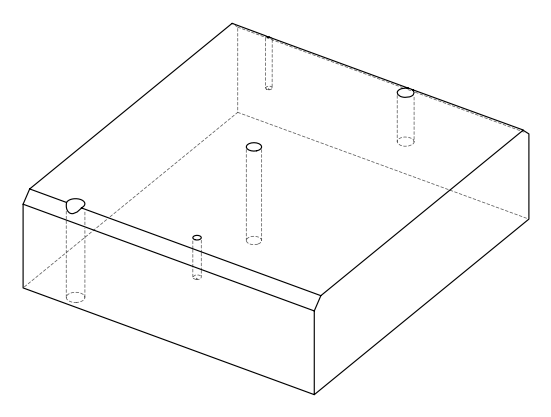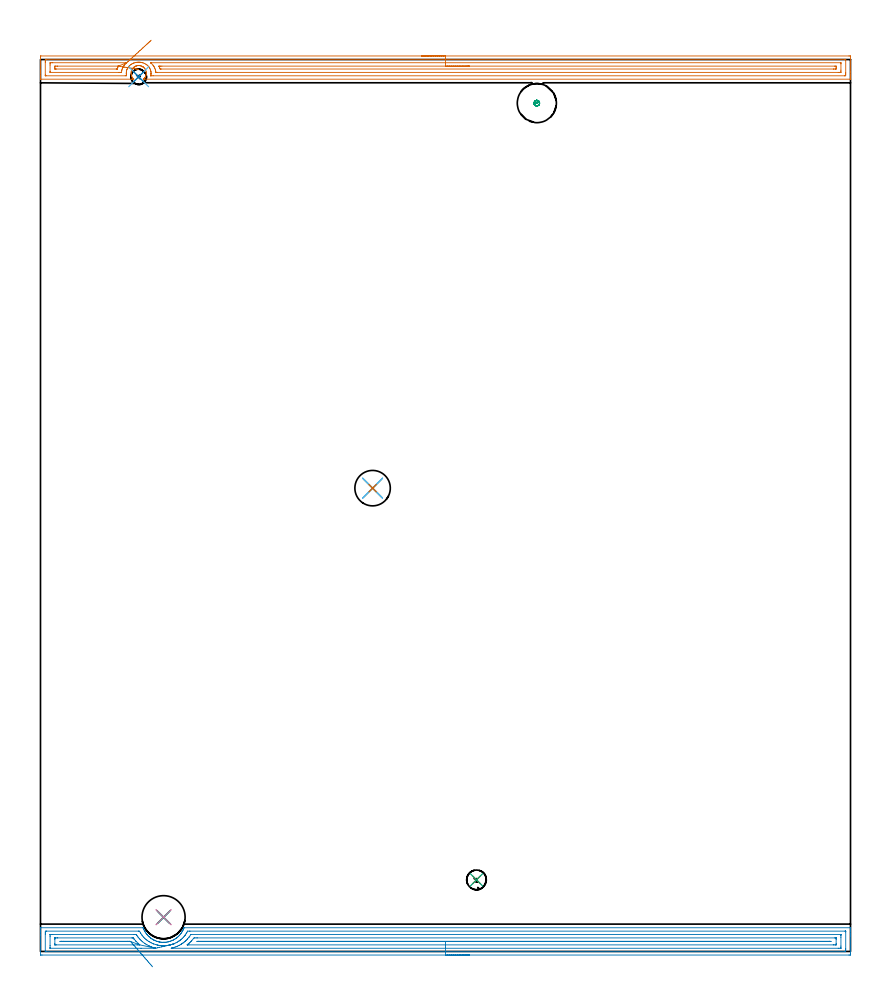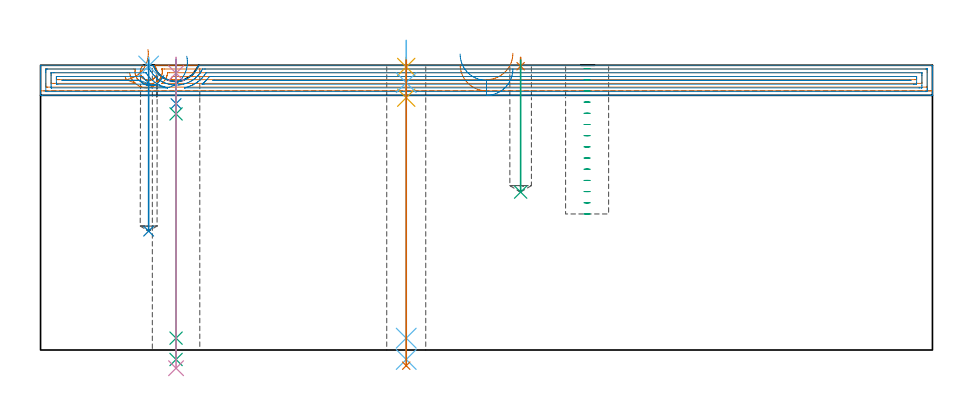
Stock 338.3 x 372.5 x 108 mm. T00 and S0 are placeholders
(PLAN: 15 operations, 10 tool changes, 28.1 min)
(1 AREA_MILL | FG_CHAMFER_SURFACE | UGT0205_001 | 11.12 min | 15914 mm3)
(2 AREA_MILL_1 | FG_CHAMFER_SURFACE_1 | UGT0205_001 | 13.56 min | 21988 mm3)
(3 MILL_BLIND_HOLE_FROM_SOLID_MATERIAL | STEP1POCKET | UGT0201_132 | Spiral | 0.62 min | 11769 mm3)
(4 SPOT_DRILL | STEP1HOLE | NXT0321_9005460120000 | 0.05 min | 166 mm3)
(5 SPOT_DRILL_1 | STEP1HOLE_1 | NXT0321_9005460120000 | 0.03 min | 4 mm3)
(6 SPOT_DRILL_2 | STEP1POCKET_1 | NXT0321_9005460120000 | 0.03 min | 0 mm3)
(7 SPOT_DRILL_3 | STEP1POCKET_2 | NXT0321_9005460120000 | 0.03 min | 12 mm3)
(8 DRILL_BLIND_HOLE_INTO_CENTER | STEP1HOLE | UGT0301_492 | 0.07 min | 799 mm3)
(9 GUN_DRILL_THROUGH_HOLE | STEP1HOLE | UGT0307_006 | 0.55 min | 6029 mm3)
(10 DRILL_TO_ENLARGE_THROUGH_HOLE | STEP1HOLE | UGT0301_046 | 0.47 min | 20266 mm3)
(11 DRILL_BLIND_HOLE_INTO_CENTER_1 | STEP1HOLE_1 | UGT0301_199 | 0.06 min | 558 mm3)
(12 GUN_DRILL_THROUGH_HOLE_1 | STEP1HOLE_1 | UGT0307_006 | 0.58 min | 6280 mm3)
(13 DRILL_TO_ENLARGE_THROUGH_HOLE_1 | STEP1HOLE_1 | UGT0301_279 | 0.47 min | 11709 mm3)
(14 DRILL_BLIND_HOLE_INTO_CENTER_2 | STEP1POCKET_1 | UGT0301_459 | 0.26 min | 1876 mm3)
(15 DRILL_BLIND_HOLE_INTO_CENTER_3 | STEP1POCKET_2 | UGT0301_199 | 0.2 min | 2448 mm3)
(TOOL UGT0205_001 | Chamfer Mill 20 x 3 x 45 deg. | D20 FL50 Z2)
(TOOL UGT0201_132 | Carbide End Mill 14.0 | D14 FL30 Z4)
(TOOL NXT0321_9005460120000 | NC Spot Drill, 142deg, 12mm, Carbide, Uncoated | D12 PA142 FL30 Z2)
(TOOL UGT0301_492 | Carbide Drill 9.7 mm | D9.7 PA118 FL87 Z2)
(TOOL UGT0307_006 | Gun Drill 9 mm | D9 PA130 FL24 Z1)
(TOOL UGT0301_046 | Twist Drill 18 mm | D18 PA118 FL130 Z2)
(TOOL UGT0301_199 | Twist Drill 8.2 mm | D8.2 PA118 FL72 Z2)
(TOOL UGT0301_279 | Twist Drill 14.8 mm | D14.8 PA118 FL114 Z2)
(TOOL UGT0301_459 | Carbide Drill 6.4 mm | D6.4 PA118 FL63 Z2)
(OP 1 AREA_MILL)
G17 G21 G94 G90
T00 M6
G54
G17 G0 G90 X159.15 Y374. S1061 M3
G43 Z118. H0
Z108.3
G94 G1 X159.188 Z107.428 F250.
X159.302 Z106.564
X159.491 Z105.712
X159.753 Z104.88
X160.087 Z104.074
X160.49 Z103.3
X160.959 Z102.564
X161.49 Z101.872
X162.079 Z101.229
X162.722 Z100.64
X163.414 Z100.108
X164.15 Z99.64
X164.924 Z99.237
X165.73 Z98.903
X166.562 Z98.641
X167.414 Z98.452
X168.278 Z98.338
X169.15 Z98.3
X337.673
X338.119 Y373.996 Z98.302
X338.29 Y373.992 Z98.306
X338.3 Y373.818 Z98.48
Y367.388 Z104.907
Y365.981 Z106.315
Y365.626 Z106.669
Y364.915 Z107.385
Y364.659 Z107.641
X338.296 Y364.302 Z107.989
X338.294 Y364.301 Z107.99
X338.12 Y364.3 Z108.
X43.093
X43.019 Y364.306 Z107.992
X43.065 Y364.356 Z107.944
X43.093 Y364.382 Z107.918
X43.168 Y364.448 Z107.852
X43.3 Y364.585 Z107.715
X43.61 Y364.952 Z107.348
X43.655 Y365.023 Z107.277
X43.887 Y365.449 Z106.851
X44.058 Y365.899 Z106.401
X44.154 Y366.333 Z105.967
X44.189 Y366.774 Z105.526
X44.161 Y367.215 Z105.085
X44.073 Y367.65 Z104.65
X43.911 Y368.098 Z104.202
X43.687 Y368.526 Z103.774
X43.61 Y368.649 Z103.651
X43.443 Y368.858 Z103.442
X43.264 Y369.054 Z103.246
X43.093 Y369.211 Z103.089
X43.069 Y369.233 Z103.066
X42.881 Y369.381 Z102.914
X42.859 Y369.399 Z102.896
X42.744 Y369.476 Z102.819
X42.716 Y369.495 Z102.801
X42.646 Y369.535 Z102.762
X42.502 Y369.618 Z102.681
X42.376 Y369.679 Z102.62
X42.282 Y369.724 Z102.575
X42.055 Y369.814 Z102.485
X41.823 Y369.885 Z102.413
X41.752 Y369.901 Z102.397
X41.602 Y369.936 Z102.363
X41.379 Y369.97 Z102.327
X41.282 Y369.977 Z102.317
X41.191 Y369.982 Z102.306
X41.155 Y369.986 Z102.304
X41.001 Y369.991 Z102.305
X40.914 Y369.992 Z102.306
X40.703 Y369.979 Z102.317
X40.478 Y369.951 Z102.346
X40.256 Y369.907 Z102.391
X40.036 Y369.844 Z102.451
X39.964 Y369.818 Z102.476
X39.801 Y369.76 Z102.538
X39.721 Y369.724 Z102.575
X39.573 Y369.658 Z102.641
X39.451 Y369.59 Z102.708
X39.354 Y369.536 Z102.76
X39.216 Y369.447 Z102.846
X39.142 Y369.402 Z102.894
X39.078 Y369.351 Z102.948
X38.904 Y369.207 Z103.092
X38.686 Y368.998 Z103.302
X38.489 Y368.77 Z103.53
X38.31 Y368.526 Z103.774
X38.249 Y368.431 Z103.869
X38.155 Y368.263 Z104.037
X38.046 Y368.029 Z104.271
X37.96 Y367.796 Z104.504
X37.919 Y367.65 Z104.65
X37.839 Y367.215 Z105.085
X37.811 Y366.774 Z105.526
X37.845 Y366.333 Z105.967
X37.942 Y365.899 Z106.401
X38.077 Y365.528 Z106.772
X38.249 Y365.171 Z107.129
X38.345 Y365.023 Z107.277
X38.494 Y364.819 Z107.48
X38.672 Y364.613 Z107.687
X38.884 Y364.401 Z107.898
X38.982 Y364.306 Z107.992
X38.176 Y364.3 Z108.
X0.18
X0.006 Y364.301 Z107.99
X0.004 Y364.302 Z107.989
X0. Y364.659 Z107.641
Y364.915 Z107.385
Y365.626 Z106.669
Y366.862 Z105.434
Y367.388 Z104.907
Y368.006 Z104.289
Y373.555 Z98.743
X0.002 Y373.82 Z98.478
X0.01 Y373.992 Z98.306
X0.184 Y373.999 Z98.299
X169.15 Y374. Z98.3
Y372.586 Z99.714
X335.975 Y372.585 Z99.715
X336.262 Y372.58 Z99.72
X336.289 Y372.579 Z99.721
X336.293 Y372.557 Z99.743
X336.298 Y372.522 Z99.778
X336.299 Y372.488 Z99.812
X336.3 Y372.265 Z100.035
Y366.979 Z105.321
X336.298 Y366.507 Z105.793
X336.293 Y366.104 Z106.196
X336.277 Y365.721 Z106.579
X335.885 Y365.716 Z106.584
X335.794 Y365.715 Z106.585
X47.027 Y365.714 Z106.586
X46.222 Y365.715 Z106.585
X46.13 Y365.717 Z106.583
X46.069 Y365.721 Z106.579
X46.052 Y365.725 Z106.575
X46.05 Y365.732 Z106.568
Y365.743 Z106.557
X46.058 Y365.788 Z106.512
X46.126 Y366.14 Z106.16
X46.169 Y366.507 Z105.793
X46.173 Y366.556 Z105.744
X46.179 Y366.752 Z105.548
X46.169 Y366.969 Z105.331
X46.136 Y367.388 Z104.912
X46.123 Y367.486 Z104.814
X46.026 Y367.919 Z104.381
X45.903 Y368.269 Z104.031
X45.838 Y368.452 Z103.848
X45.663 Y368.82 Z103.48
X45.473 Y369.15 Z103.15
X45.328 Y369.359 Z102.941
X45.017 Y369.729 Z102.571
X44.713 Y370.031 Z102.269
X44.434 Y370.267 Z102.033
X44.055 Y370.538 Z101.762
X43.54 Y370.821 Z101.479
X43.352 Y370.912 Z101.388
X42.845 Y371.106 Z101.194
X42.646 Y371.168 Z101.132
X42.295 Y371.258 Z101.042
X41.752 Y371.354 Z100.946
X41.261 Y371.396 Z100.904
X40.858 Y371.4 Z100.9
X40.392 Y371.371 Z100.929
X39.964 Y371.312 Z100.988
X39.628 Y371.243 Z101.057
X39.07 Y371.078 Z101.222
X38.947 Y371.033 Z101.267
X38.651 Y370.912 Z101.388
X38.176 Y370.673 Z101.627
X37.775 Y370.427 Z101.873
X37.282 Y370.035 Z102.265
X37.28 Y370.033 Z102.267
X36.99 Y369.735 Z102.565
X36.852 Y369.574 Z102.726
X36.525 Y369.15 Z103.15
X36.469 Y369.07 Z103.23
X36.388 Y368.942 Z103.358
X36.165 Y368.489 Z103.811
X36.078 Y368.269 Z104.031
X35.943 Y367.826 Z104.474
X35.864 Y367.388 Z104.912
X35.822 Y366.83 Z105.47
X35.839 Y366.507 Z105.793
X35.872 Y366.134 Z106.166
X35.899 Y365.972 Z106.328
X35.928 Y365.807 Z106.493
X35.936 Y365.721 Z106.579
X35.404 Y365.714 Z106.586
X2.325 Y365.715 Z106.585
X2.038 Y365.72 Z106.58
X2.011 Y365.721 Z106.579
X2.007 Y365.743 Z106.557
X2.002 Y365.778 Z106.522
X2.001 Y365.812 Z106.488
X2. Y366.035 Z106.265
Y371.321 Z100.979
X2.002 Y371.793 Z100.507
X2.007 Y372.195 Z100.105
X2.023 Y372.579 Z99.721
X2.415 Y372.584 Z99.716
X2.506 Y372.585 Z99.715
X169.15 Y372.586 Z99.714
Y371.172 Z101.128
X334.097 Y371.171 Z101.129
X334.184 Y371.169 Z101.131
X334.254 Y371.166 Z101.134
X334.29 Y371.163 Z101.137
X334.292 Y371.112 Z101.188
X334.297 Y370.912 Z101.388
X334.3 Y370.712 Z101.588
Y368.069 Z104.231
X334.296 Y367.388 Z104.912
X334.293 Y367.194 Z105.106
X334.285 Y367.135 Z105.165
X334.228 Y367.133 Z105.167
X334.097 Y367.131 Z105.169
X333.466 Y367.129 Z105.171
X333.203 Y367.128 Z105.172
X48.904 Y367.129 Z105.171
X48.271 Y367.131 Z105.169
X48.201 Y367.134 Z105.166
X48.179 Y367.136 Z105.164
X48.163 Y367.238 Z105.062
X48.144 Y367.388 Z104.912
X48.128 Y367.513 Z104.787
X48.01 Y368.141 Z104.159
X47.971 Y368.269 Z104.031
X47.954 Y368.325 Z103.975
X47.768 Y368.822 Z103.478
X47.611 Y369.15 Z103.15
X47.44 Y369.476 Z102.824
X47.302 Y369.722 Z102.578
X47.116 Y370.005 Z102.295
X47.097 Y370.031 Z102.269
X47.029 Y370.117 Z102.183
X46.278 Y370.912 Z101.388
X46.222 Y370.967 Z101.333
X46.05 Y371.123 Z101.177
X46.005 Y371.164 Z101.136
X46.026 Y371.167 Z101.133
X46.062 Y371.17 Z101.13
X46.097 Y371.171 Z101.129
X46.222
X169.15 Y371.172 Z101.128
Y369.757 Z102.543
X331.693
X332.159 Y369.753 Z102.547
X332.259 Y369.75 Z102.55
X332.29 Y369.742 Z102.558
X332.294 Y369.694 Z102.606
X332.297 Y369.587 Z102.713
X332.3 Y369.158 Z103.142
X332.297 Y368.714 Z103.586
X332.294 Y368.605 Z103.695
X332.29 Y368.556 Z103.744
X332.235 Y368.55 Z103.75
X332.028 Y368.546 Z103.754
X331.414 Y368.543 Z103.757
X331.137
X50.414 Y368.544 Z103.756
X50.107 Y368.547 Z103.753
X49.96 Y368.55 Z103.75
X49.798 Y368.941 Z103.359
X49.72 Y369.15 Z103.15
X49.673 Y369.274 Z103.026
X49.622 Y369.382 Z102.918
X49.534 Y369.571 Z102.729
X49.471 Y369.712 Z102.588
X49.463 Y369.751 Z102.549
X49.491 Y369.752 Z102.548
X49.798 Y369.756 Z102.544
X50.076 Y369.757 Z102.543
X50.692
X169.15
X170.022 Z102.581
X170.887 Z102.695
X171.738 Z102.883
X172.57 Z103.146
X173.376 Z103.48
X174.15 Z103.882
X174.886 Z104.351
X175.578 Z104.882
X176.221 Z105.472
X176.81 Z106.115
X177.342 Z106.807
X177.81 Z107.543
X178.213 Z108.316
X178.547 Z109.122
X178.809 Z109.954
X178.998 Z110.806
X179.112 Z111.671
X179.15 Z112.543
G0 Z118.
X46.232 Y380.554
Z103.818
G1 X45.849 Y380.203 Z103.118
X45.423 Y379.811 Z102.465
X44.956 Y379.382 Z101.865
X44.452 Y378.92 Z101.323
X43.916 Y378.428 Z100.843
X43.351 Y377.909 Z100.427
X42.761 Y377.367 Z100.081
X42.152 Y376.808 Z99.805
X41.527 Y376.234 Z99.602
X40.891 Y375.65 Z99.474
X40.25 Y375.061 Z99.422
X39.607 Y374.471 Z99.446
X38.969 Y373.885 Z99.546
X38.34 Y373.307 Z99.721
X37.724 Y372.741 Z99.97
X37.126 Y372.193 Z100.291
X36.551 Y371.665 Z100.681
X36.004 Y371.162 Z101.138
X35.968 Y371.129 Z101.171
X35.722 Y370.912 Z101.388
X35.605 Y370.802 Z101.498
X35.494 Y370.692 Z101.608
X35.175 Y370.346 Z101.954
X34.926 Y370.031 Z102.269
X34.786 Y369.847 Z102.453
X34.6 Y369.576 Z102.724
X34.449 Y369.299 Z103.001
X34.375 Y369.15 Z103.15
X34.169 Y368.694 Z103.606
X34.032 Y368.269 Z104.031
X33.962 Y368.017 Z104.283
X33.824 Y367.144 Z105.156
X33.706 Y367.135 Z105.165
X33.074 Y367.13 Z105.17
X32.812 Y367.129 Z105.171
X4.203
X4.116 Y367.131 Z105.169
X4.046 Y367.134 Z105.166
X4.01 Y367.137 Z105.163
X4.008 Y367.188 Z105.112
X4.003 Y367.388 Z104.912
X4. Y367.588 Z104.712
Y370.231 Z102.069
X4.004 Y370.912 Z101.388
X4.007 Y371.105 Z101.195
X4.015 Y371.165 Z101.135
X4.072 Y371.167 Z101.133
X4.203 Y371.169 Z101.131
X4.834 Y371.171 Z101.129
X5.097
X35.494
X35.758 Y371.17 Z101.13
X35.933 Y371.168 Z101.132
X35.994 Y371.165 Z101.135
X36.004 Y371.162 Z101.138
X32.533 Y369.75 Z102.55
X32.532 Y369.743 Z102.557
X32.522 Y369.713 Z102.587
X32.482 Y369.623 Z102.677
X32.436 Y369.521 Z102.779
X32.275 Y369.15 Z103.15
X32.178 Y368.894 Z103.406
X32.057 Y368.568 Z103.732
X32.046 Y368.549 Z103.751
X32.032 Y368.547 Z103.753
X31.995 Y368.544 Z103.756
X31.918 Y368.543 Z103.757
X31.64
X6.607 Y368.544 Z103.756
X6.141 Y368.548 Z103.752
X6.041 Y368.55 Z103.75
X6.01 Y368.558 Z103.742
X6.007 Y368.606 Z103.694
X6.004 Y368.713 Z103.587
X6. Y369.142 Z103.158
X6.004 Y369.586 Z102.714
X6.007 Y369.695 Z102.605
X6.01 Y369.744 Z102.556
X6.065 Y369.75 Z102.55
X6.273 Y369.754 Z102.546
X6.886 Y369.757 Z102.543
X7.163
X32.196
X32.464 Y369.755 Z102.545
X32.521 Y369.752 Z102.548
X32.533 Y369.75 Z102.55
X33.377 Y369.615 Z102.724
X34.203 Y369.482 Z102.972
X35.004 Y369.354 Z103.291
X35.775 Y369.23 Z103.681
X36.509 Y369.112 Z104.137
X37.201 Y369.001 Z104.656
X37.846 Y368.897 Z105.234
X38.439 Y368.802 Z105.867
X38.975 Y368.716 Z106.55
X39.451 Y368.639 Z107.277
X39.861 Y368.573 Z108.044
X40.205 Y368.518 Z108.844
X40.478 Y368.474 Z109.672
X40.679 Y368.442 Z110.52
X40.806 Y368.422 Z111.383
X40.858 Y368.413 Z112.253
X40.836 Y368.417 Z113.126
X40.738 Y368.433 Z113.992
G0 Z118.
M5
M2
(OP 2 AREA_MILL_1)
G17 G21 G94 G90
T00 M6
G54
G17 G0 G90 X179.15 Y-1.5 S1061 M3
G43 Z118. H0
Z106.6
G94 G1 X179.112 Z105.728 F250.
X178.998 Z104.864
X178.809 Z104.012
X178.547 Z103.18
X178.213 Z102.374
X177.81 Z101.6
X177.342 Z100.864
X176.81 Z100.172
X176.221 Z99.529
X175.578 Z98.94
X174.886 Z98.408
X174.15 Z97.94
X173.376 Z97.537
X172.57 Z97.203
X171.738 Z96.941
X170.887 Z96.752
X170.022 Z96.638
X169.15 Z96.6
X0.627
X0.159 Y-1.495 Z96.603
X0.01 Y-1.492 Z96.606
X0. Y-1.339 Z96.759
Y6.838 Z104.933
Y8.242 Z106.339
Y8.597 Z106.692
Y9.559 Z107.659
X0.01 Y9.898 Z107.989
X0.18 Y9.9 Z108.
X42.646
X42.872 Y9.896 Z107.989
X42.925 Y9.772 Z107.869
X42.998 Y9.588 Z107.687
X43.012 Y9.554 Z107.653
X43.093 Y9.357 Z107.457
X43.159 Y9.198 Z107.297
X43.275 Y8.954 Z107.052
X43.367 Y8.758 Z106.856
X43.594 Y8.324 Z106.422
X43.7 Y8.158 Z106.254
X43.838 Y7.938 Z106.038
X43.882 Y7.868 Z105.968
X43.985 Y7.718 Z105.818
X44.17 Y7.45 Z105.548
X44.301 Y7.278 Z105.374
X44.333 Y7.234 Z105.331
X44.434 Y7.108 Z105.206
X44.503 Y7.022 Z105.121
X44.908 Y6.575 Z104.673
X45.148 Y6.333 Z104.431
X45.328 Y6.164 Z104.262
X45.397 Y6.1 Z104.198
X45.876 Y5.7 Z103.8
X45.921 Y5.666 Z103.766
X46.08 Y5.545 Z103.644
X46.222 Y5.445 Z103.543
X46.29 Y5.397 Z103.495
X46.556 Y5.228 Z103.326
X46.733 Y5.116 Z103.213
X47.184 Y4.851 Z102.95
X47.318 Y4.786 Z102.886
X47.399 Y4.747 Z102.847
X47.563 Y4.67 Z102.767
X47.652 Y4.627 Z102.725
X48.077 Y4.444 Z102.542
X48.522 Y4.281 Z102.381
X48.971 Y4.143 Z102.239
X49.315 Y4.053 Z102.152
X49.37 Y4.039 Z102.138
X49.444 Y4.023 Z102.122
X49.771 Y3.953 Z102.049
X49.798 Y3.948 Z102.044
X49.864 Y3.936 Z102.033
X50.311 Y3.872 Z101.972
X50.758 Y3.828 Z101.927
X51.204 Y3.806 Z101.9
X51.32 Y3.809 Z101.899
X51.377 Y3.806 Z101.903
X51.4 Y3.807 Z101.902
X51.48 Y3.808 Z101.905
X51.586 Y3.811 Z101.904
X51.6 Z101.905
X51.651 Z101.906
X51.789 Y3.818 Z101.915
X51.974 Y3.829 Z101.922
X52.099 Y3.835 Z101.932
X52.545 Y3.881 Z101.98
X53.028 Y3.952 Z102.05
X53.375 Y4.031 Z102.123
X53.439 Y4.044 Z102.138
X53.578 Y4.08 Z102.175
X53.822 Y4.144 Z102.239
X53.887 Y4.16 Z102.257
X53.895 Y4.163 Z102.26
X54.016 Y4.2 Z102.299
X54.072 Y4.218 Z102.316
X54.269 Y4.282 Z102.375
X54.332 Y4.301 Z102.396
X54.781 Y4.469 Z102.566
X55.129 Y4.617 Z102.717
X55.226 Y4.659 Z102.759
X55.483 Y4.786 Z102.884
X55.564 Y4.827 Z102.924
X56.119 Y5.145 Z103.244
X56.545 Y5.427 Z103.526
X56.877 Y5.666 Z103.763
X56.926 Y5.701 Z103.799
X57.013 Y5.768 Z103.867
X57.462 Y6.162 Z104.262
X57.906 Y6.584 Z104.684
X58.277 Y7.01 Z105.109
X58.441 Y7.213 Z105.312
X58.63 Y7.45 Z105.548
X58.8 Y7.681 Z105.78
X59.094 Y8.158 Z106.255
X59.186 Y8.305 Z106.405
X59.197 Y8.323 Z106.423
X59.433 Y8.757 Z106.857
X59.53 Y8.961 Z107.059
X59.566 Y9.037 Z107.133
X59.633 Y9.175 Z107.273
X59.644 Y9.199 Z107.297
X59.693 Y9.312 Z107.409
X59.833 Y9.666 Z107.763
X59.892 Y9.817 Z107.911
X59.928 Y9.897 Z107.988
X60.08 Y9.9 Z108.
X338.12
X338.29 Y9.898 Z107.989
X338.3 Y9.558 Z107.658
Y9.307 Z107.406
Y8.597 Z106.692
Y7.363 Z105.46
Y6.838 Z104.933
Y6.221 Z104.317
Y-0.814 Z97.283
X338.297 Y-1.077 Z97.021
X338.29 Y-1.492 Z96.606
X338.099 Y-1.496 Z96.603
X337.673 Y-1.5 Z96.6
X169.15
Y-0.086 Z98.014
X2.302
X2.047 Y-0.083 Z98.017
X2.017 Y-0.081 Z98.019
X2.01 Y-0.079 Z98.021
X2.006 Y-0.07 Z98.03
X2.002 Y-0.034 Z98.066
X2.001 Y0. Z98.1
X2. Y0.211 Z98.311
Y7.247 Z105.347
X2.004 Y7.718 Z105.818
X2.009 Y8.117 Z106.217
X2.035 Y8.479 Z106.579
X2.415 Y8.484 Z106.584
X2.53 Y8.485 Z106.585
X40.858
X40.973 Y8.484 Z106.584
X41.355 Y8.479 Z106.579
X41.752 Y7.774 Z105.874
X41.787 Y7.718 Z105.818
X41.843 Y7.629 Z105.729
X42.377 Y6.838 Z104.938
X42.489 Y6.684 Z104.784
X42.646 Y6.481 Z104.581
X43.102 Y5.959 Z104.059
X43.54 Y5.502 Z103.602
X44.01 Y5.079 Z103.179
X44.434 Y4.73 Z102.83
X44.742 Y4.5 Z102.6
X45.184 Y4.2 Z102.3
X45.271 Y4.144 Z102.244
X45.328 Y4.108 Z102.208
X45.831 Y3.815 Z101.915
X46.222 Y3.611 Z101.711
X46.847 Y3.321 Z101.421
X47.034 Y3.24 Z101.34
X47.116 Y3.207 Z101.307
X47.302 Y3.138 Z101.238
X48.01 Y2.903 Z101.003
X48.603 Y2.737 Z100.837
X48.904 Y2.664 Z100.764
X49.007 Y2.642 Z100.742
X49.354 Y2.574 Z100.674
X49.764 Y2.508 Z100.608
X49.798 Y2.504 Z100.604
X50.347 Y2.441 Z100.541
X50.692 Y2.414 Z100.514
X50.722 Y2.412 Z100.512
X51.166 Y2.396 Z100.496
X51.586 Y2.395 Z100.495
X51.632 Y2.396 Z100.496
X52.456 Y2.441 Z100.541
X52.478 Y2.443 Z100.543
X52.901 Y2.496 Z100.596
X53.27 Y2.544 Z100.644
X53.375 Y2.56 Z100.66
X53.441 Y2.572 Z100.672
X54.127 Y2.721 Z100.821
X54.269 Y2.757 Z100.857
X54.717 Y2.88 Z100.98
X55.163 Y3.02 Z101.12
X55.386 Y3.101 Z101.201
X55.958 Y3.321 Z101.421
X56.039 Y3.354 Z101.454
X56.057 Y3.362 Z101.462
X56.63 Y3.636 Z101.736
X56.951 Y3.809 Z101.909
X57.201 Y3.953 Z102.053
X57.612 Y4.2 Z102.3
X57.753 Y4.291 Z102.391
X57.845 Y4.353 Z102.453
X58.271 Y4.66 Z102.76
X58.437 Y4.783 Z102.883
X58.739 Y5.029 Z103.129
X58.766 Y5.053 Z103.153
X58.795 Y5.079 Z103.179
X59.225 Y5.481 Z103.581
X59.633 Y5.874 Z103.974
X59.674 Y5.918 Z104.018
X59.709 Y5.959 Z104.059
X60.077 Y6.401 Z104.501
X60.431 Y6.838 Z104.938
X60.472 Y6.892 Z104.992
X60.527 Y6.967 Z105.067
X60.819 Y7.43 Z105.53
X60.995 Y7.718 Z105.818
X61.148 Y7.986 Z106.086
X61.421 Y8.479 Z106.579
X61.539 Y8.481 Z106.581
X62.315 Y8.485 Z106.585
X62.428 Y8.486 Z106.586
X335.998 Y8.485 Z106.585
X336.253 Y8.483 Z106.583
X336.283 Y8.481 Z106.581
X336.29 Y8.479 Z106.579
X336.294 Y8.47 Z106.57
X336.298 Y8.434 Z106.534
X336.299 Y8.4 Z106.5
X336.3 Y8.189 Z106.289
Y1.153 Z99.253
X336.296 Y0.682 Z98.782
X336.291 Y0.283 Z98.383
X336.265 Y-0.079 Z98.021
X335.885 Y-0.084 Z98.016
X335.771 Y-0.085 Z98.015
X169.15 Y-0.086 Z98.014
Y1.328 Z99.428
X54.918 Y1.329 Z99.429
X54.767 Y1.33 Z99.43
X54.623 Y1.333 Z99.433
X54.619 Y1.334 Z99.434
X54.621 Y1.337 Z99.437
X54.72 Y1.364 Z99.464
X55.229 Y1.497 Z99.597
X55.461 Y1.562 Z99.662
X55.911 Y1.705 Z99.805
X56.057 Y1.755 Z99.855
X56.561 Y1.945 Z100.045
X56.951 Y2.099 Z100.199
X57.191 Y2.205 Z100.305
X57.716 Y2.441 Z100.541
X57.802 Y2.483 Z100.583
X57.845 Y2.506 Z100.606
X58.371 Y2.803 Z100.903
X58.739 Y3.02 Z101.12
X58.925 Y3.137 Z101.237
X59.208 Y3.321 Z101.421
X59.457 Y3.493 Z101.593
X59.633 Y3.619 Z101.719
X59.966 Y3.872 Z101.972
X60.357 Y4.2 Z102.3
X60.447 Y4.278 Z102.378
X60.527 Y4.351 Z102.451
X60.903 Y4.709 Z102.809
X61.283 Y5.079 Z103.179
X61.35 Y5.149 Z103.249
X61.421 Y5.228 Z103.328
X62.023 Y5.959 Z104.059
X62.151 Y6.12 Z104.22
X62.315 Y6.338 Z104.438
X62.783 Y7.048 Z105.148
X62.795 Y7.064 Z105.164
X62.83 Y7.067 Z105.167
X62.893 Y7.07 Z105.17
X62.972 Y7.071 Z105.171
X334.097
X334.176
X334.238 Y7.068 Z105.168
X334.278 Y7.065 Z105.165
X334.29 Y7.061 Z105.161
X334.292 Y7.038 Z105.138
X334.297 Y6.838 Z104.938
X334.3 Y6.639 Z104.739
Y5.959 Z104.059
Y2.241 Z100.341
X334.298 Y1.562 Z99.662
X334.295 Y1.366 Z99.466
X334.291 Y1.339 Z99.439
X334.272 Y1.335 Z99.435
X334.215 Y1.332 Z99.432
X334.097 Y1.33 Z99.43
X333.44 Y1.329 Z99.429
X333.203 Y1.328 Z99.428
X169.15
Y2.743 Z100.843
X62.008
X61.597 Y2.744 Z100.844
X61.421 Y2.746 Z100.846
X61.315 Y2.749 Z100.849
X61.249 Y2.753 Z100.853
X61.302 Y2.798 Z100.898
X61.338 Y2.828 Z100.928
X61.421 Y2.894 Z100.994
X61.654 Y3.091 Z101.191
X61.921 Y3.321 Z101.421
X62.127 Y3.505 Z101.605
X62.315 Y3.677 Z101.777
X62.583 Y3.936 Z102.036
X62.849 Y4.2 Z102.3
X63.023 Y4.383 Z102.483
X63.209 Y4.59 Z102.69
X63.839 Y5.339 Z103.439
X64.103 Y5.65 Z103.75
X64.413 Y5.654 Z103.754
X64.997 Y5.656 Z103.756
X65.584 Y5.657 Z103.757
X331.721
X332.155 Y5.655 Z103.755
X332.242 Y5.653 Z103.753
X332.279 Y5.651 Z103.751
X332.29 Y5.645 Z103.745
X332.293 Y5.621 Z103.721
X332.296 Y5.515 Z103.615
X332.3 Y5.088 Z103.188
Y3.329 Z101.429
X332.296 Y2.885 Z100.985
X332.292 Y2.777 Z100.877
X332.291 Y2.754 Z100.854
X332.267 Y2.75 Z100.85
X332.198 Y2.747 Z100.847
X332.001 Y2.744 Z100.844
X331.414 Y2.743 Z100.843
X331.108
X169.15
Y4.157 Z102.257
X65.934
X65.891 Y4.159 Z102.259
X65.314 Y4.2 Z102.3
X65.848 Y4.242 Z102.342
X65.891 Y4.243 Z102.343
X329.583
X329.626 Y4.241 Z102.341
X330.196 Y4.2 Z102.3
X329.669 Y4.158 Z102.258
X329.626 Y4.157 Z102.257
X169.15
X168.278 Z102.295
X167.414 Z102.409
X166.562 Z102.598
X165.73 Z102.86
X164.924 Z103.194
X164.15 Z103.597
X163.414 Z104.065
X162.722 Z104.596
X162.079 Z105.186
X161.49 Z105.829
X160.958 Z106.521
X160.49 Z107.257
X160.087 Z108.031
X159.753 Z108.837
X159.491 Z109.669
X159.302 Z110.52
X159.188 Z111.385
X159.15 Z112.257
G0 Z118.
X55.451 Y3.062
Z111.418
G1 X55.603 Y3.098 Z110.56
X55.682 Y3.116 Z109.692
X55.687 Y3.117 Z108.819
X55.618 Y3.101 Z107.95
X55.475 Y3.068 Z107.09
X55.26 Y3.018 Z106.246
X54.974 Y2.951 Z105.424
X54.62 Y2.868 Z104.631
X54.199 Y2.769 Z103.873
X53.716 Y2.656 Z103.156
X53.174 Y2.529 Z102.484
X52.577 Y2.39 Z101.864
X51.929 Y2.238 Z101.299
X51.236 Y2.076 Z100.795
X50.503 Y1.905 Z100.354
X49.736 Y1.725 Z99.981
X48.939 Y1.539 Z99.678
X48.12 Y1.347 Z99.447
X48.059 Y1.333 Z99.433
X48.044 Y1.331 Z99.431
X48.01 Y1.329 Z99.429
X47.353
X41.989
X4.203
X4.124
X4.062 Y1.332 Z99.432
X4.022 Y1.335 Z99.435
X4.01 Y1.339 Z99.439
X4.008 Y1.362 Z99.462
X4.003 Y1.562 Z99.662
X4. Y1.762 Z99.862
Y2.441 Z100.541
Y6.159 Z104.259
X4.002 Y6.838 Z104.938
X4.005 Y7.034 Z105.134
X4.01 Y7.061 Z105.161
X4.028 Y7.065 Z105.165
X4.085 Y7.068 Z105.168
X4.203 Y7.07 Z105.17
X4.861 Y7.071 Z105.171
X5.097
X39.07
X39.729 Y7.069 Z105.169
X39.964 Y7.066 Z105.166
X39.989 Y7.065 Z105.165
X40.01 Y7.046 Z105.146
X40.045 Y7.002 Z105.102
X40.081 Y6.953 Z105.053
X40.159 Y6.838 Z104.938
X40.441 Y6.427 Z104.527
X40.771 Y5.959 Z104.059
X40.858 Y5.841 Z103.941
X41.214 Y5.43 Z103.53
X41.529 Y5.079 Z103.179
X41.752 Y4.845 Z102.945
X42.084 Y4.523 Z102.623
X42.444 Y4.2 Z102.3
X42.646 Y4.031 Z102.131
X43.451 Y3.408 Z101.508
X43.54 Y3.349 Z101.449
X43.584 Y3.321 Z101.421
X44.104 Y2.995 Z101.095
X44.434 Y2.798 Z100.898
X45.098 Y2.441 Z100.541
X45.328 Y2.33 Z100.43
X45.541 Y2.232 Z100.332
X46.222 Y1.946 Z100.046
X47.009 Y1.667 Z99.767
X47.116 Y1.633 Z99.733
X47.347 Y1.562 Z99.662
X48.12 Y1.347 Z99.447
X41.439 Y2.75 Z100.85
X40.858 Y2.745 Z100.845
X40.551 Y2.744 Z100.844
X6.579 Y2.743 Z100.843
X6.145 Y2.745 Z100.845
X6.058 Y2.747 Z100.847
X6.021 Y2.749 Z100.849
X6.01 Y2.755 Z100.855
X6.007 Y2.779 Z100.879
X6.004 Y2.885 Z100.985
X6. Y3.312 Z101.412
Y5.071 Z103.171
X6.004 Y5.515 Z103.615
X6.008 Y5.623 Z103.723
X6.009 Y5.646 Z103.746
X6.033 Y5.65 Z103.75
X6.103 Y5.653 Z103.753
X6.299 Y5.656 Z103.756
X6.886 Y5.657 Z103.757
X7.192
X38.176
X38.484 Y5.656 Z103.756
X38.629 Y5.653 Z103.753
X38.701 Y5.65 Z103.75
X38.74 Y5.639 Z103.739
X38.871 Y5.465 Z103.565
X39.07 Y5.2 Z103.3
X39.124 Y5.133 Z103.233
X39.169 Y5.079 Z103.179
X39.74 Y4.42 Z102.52
X39.946 Y4.2 Z102.3
X39.964 Y4.181 Z102.281
X40.789 Y3.389 Z101.489
X40.858 Y3.326 Z101.426
X40.864 Y3.321 Z101.421
X41.439 Y2.75 Z100.85
X37.602 Y4.165 Z102.265
X37.326 Y4.157 Z102.257
X9.611
X8.715 Y4.159 Z102.259
X8.674 Y4.161 Z102.261
X8.104 Y4.2 Z102.3
X8.633 Y4.24 Z102.34
X8.674 Y4.241 Z102.341
X9.524 Y4.243 Z102.343
X36.388
X37.242 Y4.24 Z102.34
X37.282 Y4.236 Z102.336
X37.571 Y4.2 Z102.3
X37.602 Y4.165 Z102.265
X38.074 Y3.623 Z101.771
X38.573 Y3.051 Z101.341
X39.094 Y2.452 Z100.979
X39.634 Y1.832 Z100.687
X40.189 Y1.195 Z100.469
X40.754 Y0.546 Z100.324
X41.325 Y-0.11 Z100.256
X41.898 Y-0.767 Z100.263
X42.468 Y-1.422 Z100.346
X43.032 Y-2.069 Z100.505
X43.584 Y-2.703 Z100.738
X44.12 Y-3.319 Z101.043
X44.638 Y-3.913 Z101.418
X45.132 Y-4.48 Z101.861
X45.598 Y-5.016 Z102.367
X46.034 Y-5.516 Z102.933
X46.436 Y-5.978 Z103.555
X46.8 Y-6.396 Z104.228
G0 Z118.
M5
M2
(OP 3 MILL_BLIND_HOLE_FROM_SOLID_MATERIAL)
G17 G21 G94 G90
T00 M6
G54
G17 G0 G90 X207.3 Y354.3 S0 M3
G43 Z118. H0
Z106.757
G94 G3 X207.875 Y354.875 R0.575 F250.
X207.3 Y355.45 R0.575
X206.15 Y354.3 R1.15
X207.3 Y355.45 R-1.15
X206.725 Y354.875 R0.575
X207.3 Y354.3 R0.575
G0 Z102.514
G3 X207.875 Y354.875 R0.575
X207.3 Y355.45 R0.575
X206.15 Y354.3 R1.15
X207.3 Y355.45 R-1.15
X206.725 Y354.875 R0.575
X207.3 Y354.3 R0.575
G0 Z98.271
G3 X207.875 Y354.875 R0.575
X207.3 Y355.45 R0.575
X206.15 Y354.3 R1.15
X207.3 Y355.45 R-1.15
X206.725 Y354.875 R0.575
X207.3 Y354.3 R0.575
G0 Z94.029
G3 X207.875 Y354.875 R0.575
X207.3 Y355.45 R0.575
X206.15 Y354.3 R1.15
X207.3 Y355.45 R-1.15
X206.725 Y354.875 R0.575
X207.3 Y354.3 R0.575
G0 Z89.786
G3 X207.875 Y354.875 R0.575
X207.3 Y355.45 R0.575
X206.15 Y354.3 R1.15
X207.3 Y355.45 R-1.15
X206.725 Y354.875 R0.575
X207.3 Y354.3 R0.575
G0 Z85.543
G3 X207.875 Y354.875 R0.575
X207.3 Y355.45 R0.575
X206.15 Y354.3 R1.15
X207.3 Y355.45 R-1.15
X206.725 Y354.875 R0.575
X207.3 Y354.3 R0.575
G0 Z81.3
G3 X207.875 Y354.875 R0.575
X207.3 Y355.45 R0.575
X206.15 Y354.3 R1.15
X207.3 Y355.45 R-1.15
X206.725 Y354.875 R0.575
X207.3 Y354.3 R0.575
G0 Z77.057
G3 X207.875 Y354.875 R0.575
X207.3 Y355.45 R0.575
X206.15 Y354.3 R1.15
X207.3 Y355.45 R-1.15
X206.725 Y354.875 R0.575
X207.3 Y354.3 R0.575
G0 Z72.814
G3 X207.875 Y354.875 R0.575
X207.3 Y355.45 R0.575
X206.15 Y354.3 R1.15
X207.3 Y355.45 R-1.15
X206.725 Y354.875 R0.575
X207.3 Y354.3 R0.575
G0 Z68.571
G3 X207.875 Y354.875 R0.575
X207.3 Y355.45 R0.575
X206.15 Y354.3 R1.15
X207.3 Y355.45 R-1.15
X206.725 Y354.875 R0.575
X207.3 Y354.3 R0.575
G0 Z64.329
G3 X207.875 Y354.875 R0.575
X207.3 Y355.45 R0.575
X206.15 Y354.3 R1.15
X207.3 Y355.45 R-1.15
X206.725 Y354.875 R0.575
X207.3 Y354.3 R0.575
G0 Z60.086
G3 X207.875 Y354.875 R0.575
X207.3 Y355.45 R0.575
X206.15 Y354.3 R1.15
X207.3 Y355.45 R-1.15
X206.725 Y354.875 R0.575
X207.3 Y354.3 R0.575
G0 Z55.843
G3 X207.875 Y354.875 R0.575
X207.3 Y355.45 R0.575
X206.15 Y354.3 R1.15
X207.3 Y355.45 R-1.15
X206.725 Y354.875 R0.575
X207.3 Y354.3 R0.575
G0 Z51.6
G3 X207.875 Y354.875 R0.575
X207.3 Y355.45 R0.575
X206.15 Y354.3 R1.15
X207.3 Y355.45 R-1.15
X206.725 Y354.875 R0.575
X207.3 Y354.3 R0.575
G0 Z118.
M5
M2
(OP 4 SPOT_DRILL)
G17 G21 G94 G90
T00 M6
G54
G17 G0 G90 X51.4 Y14.3 S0 M3
G43 Z118. H0
G94 G81 G98 Z105. F250. R111.
G80
M5
M2
(OP 5 SPOT_DRILL_1)
G17 G21 G94 G90
T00 M6
G54
G17 G0 G90 X138.7 Y193.5 S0 M3
G43 Z118. H0
G94 G81 G98 Z107.363 F250. R111.
G80
M5
M2
(OP 6 SPOT_DRILL_2)
G17 G21 G94 G90
T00 M6
G54
G17 G0 G90 X41. Y365.3 S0 M3
G43 Z118. H0
G94 G81 G98 Z107.725 F250. R111.
G80
M5
M2
(OP 7 SPOT_DRILL_3)
G17 G21 G94 G90
T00 M6
G54
G17 G0 G90 X182.1 Y29.9 S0 M3
G43 Z118. H0
G94 G81 G98 Z107.647 F250. R111.
G80
M5
M2
(OP 8 DRILL_BLIND_HOLE_INTO_CENTER)
G17 G21 G94 G90
T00 M6
G54
G17 G0 G90 X51.4 Y14.3 S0 M3
G43 Z118. H0
G94 G81 G98 Z93.45 F250. R110.
G80
M5
M2
(OP 9 GUN_DRILL_THROUGH_HOLE)
G17 G21 G94 G90
T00 M6
G54
G17 G0 G90 X51.4 Y14.3 M8
G43 Z118. H0
Z107.629
S716 M3
G94 G1 Z89.555 F125. M26
G4 X.084
Z4.5 F250.
G4 X.084
Z-3.598 F125.
G4 X.084
M5
M9
G0 Z107.629
Z118.
M2
(OP 10 DRILL_TO_ENLARGE_THROUGH_HOLE)
G17 G21 G94 G90
T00 M6
G54
G17 G0 G90 X51.4 Y14.3 S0 M3
G43 Z118. H0
G94 G73 G98 Z-6.908 F250. Q16.415 R110.
G80
M5
M2
(OP 11 DRILL_BLIND_HOLE_INTO_CENTER_1)
G17 G21 G94 G90
T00 M6
G54
G17 G0 G90 X138.7 Y193.5 S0 M3
G43 Z118. H0
G94 G81 G98 Z95.7 F250. R110.
G80
M5
M2
(OP 12 GUN_DRILL_THROUGH_HOLE_1)
G17 G21 G94 G90
T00 M6
G54
G17 G0 G90 X138.7 Y193.5 M8
G43 Z118. H0
Z117.435
S716 M3
G94 G1 Z101.402 F125. M26
G4 X.084
Z4.5 F250.
G4 X.084
Z-3.598 F125.
G4 X.084
M5
M9
G0 Z117.435
Z118.
M2
(OP 13 DRILL_TO_ENLARGE_THROUGH_HOLE_1)
G17 G21 G94 G90
T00 M6
G54
G17 G0 G90 X138.7 Y193.5 S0 M3
G43 Z118. H0
G94 G73 G98 Z-5.946 F250. Q14.243 R110.
G80
M5
M2
(OP 14 DRILL_BLIND_HOLE_INTO_CENTER_2)
G17 G21 G94 G90
T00 M6
G54
G17 G0 G90 X41. Y365.3 S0 M3
G43 Z118. H0
G94 G81 G98 Z45.1 F250. R110.
G80
M5
M2
(OP 15 DRILL_BLIND_HOLE_INTO_CENTER_3)
G17 G21 G94 G90
T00 M6
G54
G17 G0 G90 X182.1 Y29.9 S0 M3
G43 Z118. H0
G94 G81 G98 Z59.9 F250. R110.
G80
M5
M2
